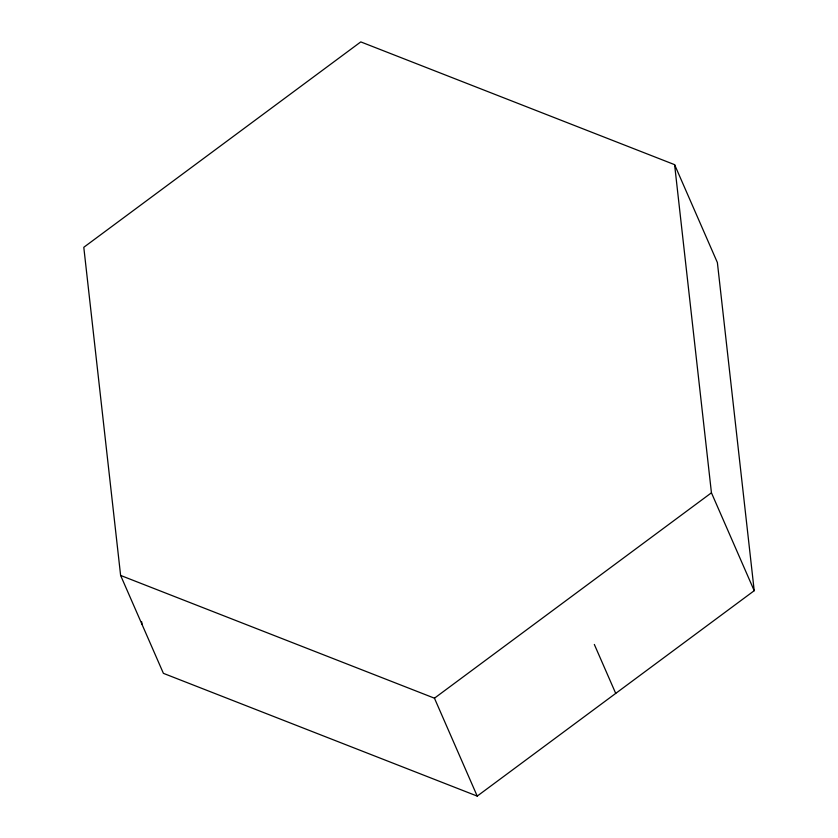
<?xml version="1.0" encoding="UTF-8"?>
<svg xmlns="http://www.w3.org/2000/svg" width="838" height="838" viewBox="0 0 838 838"><rect width="100%" height="100%" fill="white"/><g stroke="black" fill="none" stroke-linecap="round" stroke-linejoin="round"><path stroke-width="1.26" d="M120.62 575.444L434.451 698.19L711.441 492.796L674.6 164.657L360.78 41.9L83.79 247.294L120.62 575.444L163.4 673.343L477.22 796.1L754.21 590.706L717.38 262.556L674.6 164.657M711.441 492.796L754.21 590.706M594.331 644.453L615.721 693.403M434.451 698.19L477.22 796.1M141.716 621.806L142.01 624.394"/></g></svg>
